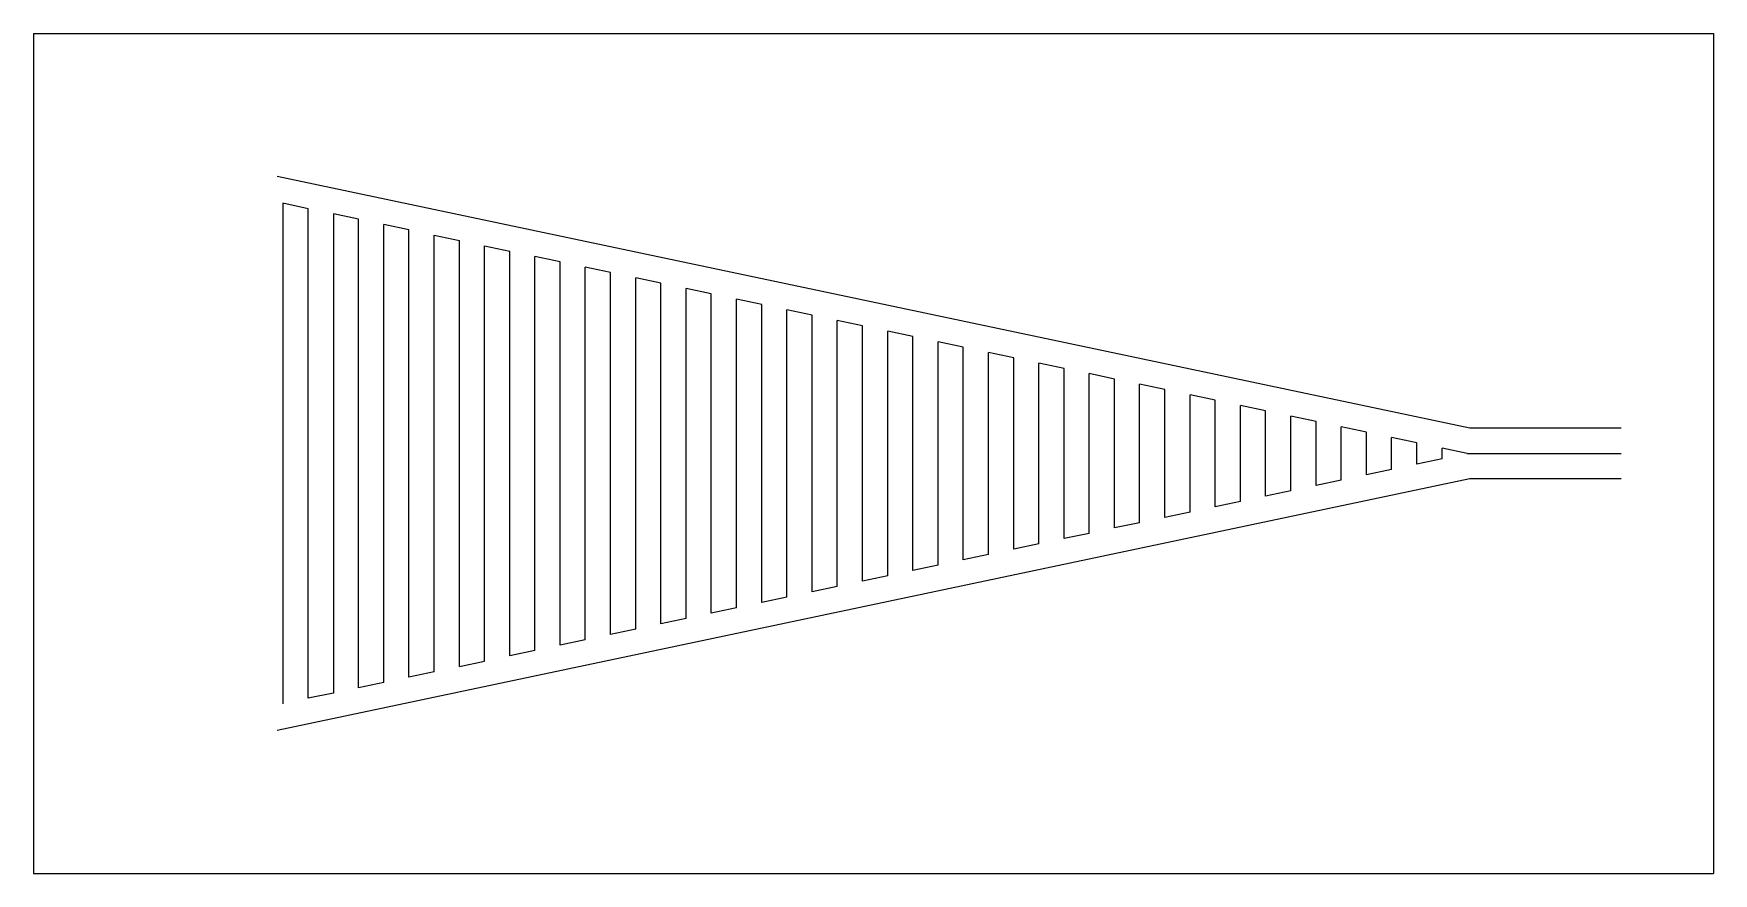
# Model space of a CAD drawing. Header units: millimetres. Extents: x -109 to 91, y -50 to 50.
import ezdxf

# ---------------------------------------------------------------- set-up
doc = ezdxf.new("R2010")
doc.units = ezdxf.units.MM

msp = doc.modelspace()

# ---------------------------------------------------------------- linework, layer by layer
at = {"color": 7, "linetype": 'Continuous'}
for p, q in [((-109, 50), (91, 50)), ((-109, 50), (-109, -50)), ((91, 50), (91, -50)), ((62, 3), (-80, 33)), ((-76.31, 29.15), (-79.31, 29.79)), ((-79.31, 29.79), (-79.31, -29.79)), ((-76.31, -29.15), (-76.31, 29.15)), ((-70.31, 27.89), (-73.31, 28.52)), ((-73.31, 28.52), (-73.31, -28.52)), ((-70.31, -27.89), (-70.31, 27.89)), ((-67.31, -27.25), (-67.31, 27.25)), ((-64.31, 26.62), (-67.31, 27.25)), ((-64.31, -26.62), (-64.31, 26.62)), ((-61.31, -25.99), (-61.31, 25.99)), ((-61.31, 25.99), (-58.31, 25.35)), ((-58.31, -25.35), (-58.31, 25.35)), ((-55.31, -24.72), (-55.31, 24.72)), ((-55.31, 24.72), (-52.31, 24.08)), ((-52.31, -24.08), (-52.31, 24.08)), ((-49.31, -23.45), (-49.31, 23.45)), ((-46.31, 22.82), (-49.31, 23.45)), ((-46.31, -22.82), (-46.31, 22.82)), ((-43.31, -22.18), (-43.31, 22.18)), ((-40.31, 21.55), (-43.31, 22.18)), ((-40.31, -21.55), (-40.31, 21.55)), ((-37.31, -20.92), (-37.31, 20.92)), ((-34.31, 20.28), (-37.31, 20.92)), ((-34.31, -20.28), (-34.31, 20.28)), ((-31.31, -19.65), (-31.31, 19.65)), ((-28.31, 19.01), (-31.31, 19.65)), ((-28.31, -19.01), (-28.31, 19.01)), ((-25.31, -18.38), (-25.31, 18.38)), ((-22.31, 17.75), (-25.31, 18.38)), ((-22.31, -17.75), (-22.31, 17.75)), ((-19.31, -17.11), (-19.31, 17.11)), ((-16.31, 16.48), (-19.31, 17.11)), ((-16.31, -16.48), (-16.31, 16.48)), ((-13.31, -15.85), (-13.31, 15.85)), ((-10.31, 15.21), (-13.31, 15.85)), ((-10.31, -15.21), (-10.31, 15.21)), ((-7.31, -14.58), (-7.31, 14.58)), ((-4.31, 13.94), (-7.31, 14.58)), ((-4.31, -13.94), (-4.31, 13.94)), ((1.69, 12.68), (-1.31, 13.31)), ((-1.31, -13.31), (-1.31, 13.31)), ((1.69, -12.68), (1.69, 12.68)), ((7.69, 11.41), (4.69, 12.04)), ((4.69, -12.04), (4.69, 12.04)), ((7.69, -11.41), (7.69, 11.41)), ((13.69, 10.14), (10.69, 10.77)), ((10.69, -10.77), (10.69, 10.77)), ((13.69, -10.14), (13.69, 10.14)), ((19.69, 8.87), (16.69, 9.51)), ((16.69, -9.51), (16.69, 9.51)), ((19.69, -8.87), (19.69, 8.87)), ((25.69, 7.61), (22.69, 8.24)), ((22.69, -8.24), (22.69, 8.24)), ((25.69, -7.61), (25.69, 7.61)), ((31.69, 6.34), (28.69, 6.97)), ((28.69, -6.97), (28.69, 6.97)), ((31.69, -6.34), (31.69, 6.34)), ((37.69, 5.07), (34.69, 5.7)), ((34.69, -5.7), (34.69, 5.7)), ((37.69, -5.07), (37.69, 5.07)), ((43.69, 3.8), (40.69, 4.44)), ((40.69, -4.44), (40.69, 4.44)), ((43.69, -3.8), (43.69, 3.8)), ((49.69, 2.54), (46.69, 3.17)), ((46.69, -3.17), (46.69, 3.17)), ((49.69, -2.54), (49.69, 2.54)), ((80, 3), (62, 3)), ((55.69, 1.27), (52.69, 1.9)), ((52.69, -1.9), (52.69, 1.9)), ((55.69, -1.27), (55.69, 1.27)), ((61.69, 0), (58.69, 0.63)), ((58.69, -0.63), (58.69, 0.63)), ((61.69, 0), (80, 0)), ((52.69, -1.9), (49.69, -2.54)), ((58.69, -0.63), (55.69, -1.27)), ((62, -3), (-80, -33)), ((46.69, -3.17), (43.69, -3.8)), ((80, -3), (62, -3)), ((34.69, -5.7), (31.69, -6.34)), ((40.69, -4.44), (37.69, -5.07)), ((28.69, -6.97), (25.69, -7.61)), ((16.69, -9.51), (13.69, -10.14)), ((22.69, -8.24), (19.69, -8.87)), ((10.69, -10.77), (7.69, -11.41)), ((-1.31, -13.31), (-4.31, -13.94)), ((4.69, -12.04), (1.69, -12.68)), ((-13.31, -15.85), (-16.31, -16.48)), ((-7.31, -14.58), (-10.31, -15.21)), ((-19.31, -17.11), (-22.31, -17.75)), ((-31.31, -19.65), (-34.31, -20.28)), ((-25.31, -18.38), (-28.31, -19.01)), ((-37.31, -20.92), (-40.31, -21.55)), ((-49.31, -23.45), (-52.31, -24.08)), ((-43.31, -22.18), (-46.31, -22.82)), ((-61.31, -25.99), (-64.31, -26.62)), ((-58.31, -25.35), (-55.31, -24.72)), ((-67.31, -27.25), (-70.31, -27.89)), ((-73.31, -28.52), (-76.31, -29.15)), ((-109, -50), (91, -50))]:
    msp.add_line(p, q, dxfattribs=at)

doc.saveas('drawing.dxf')
